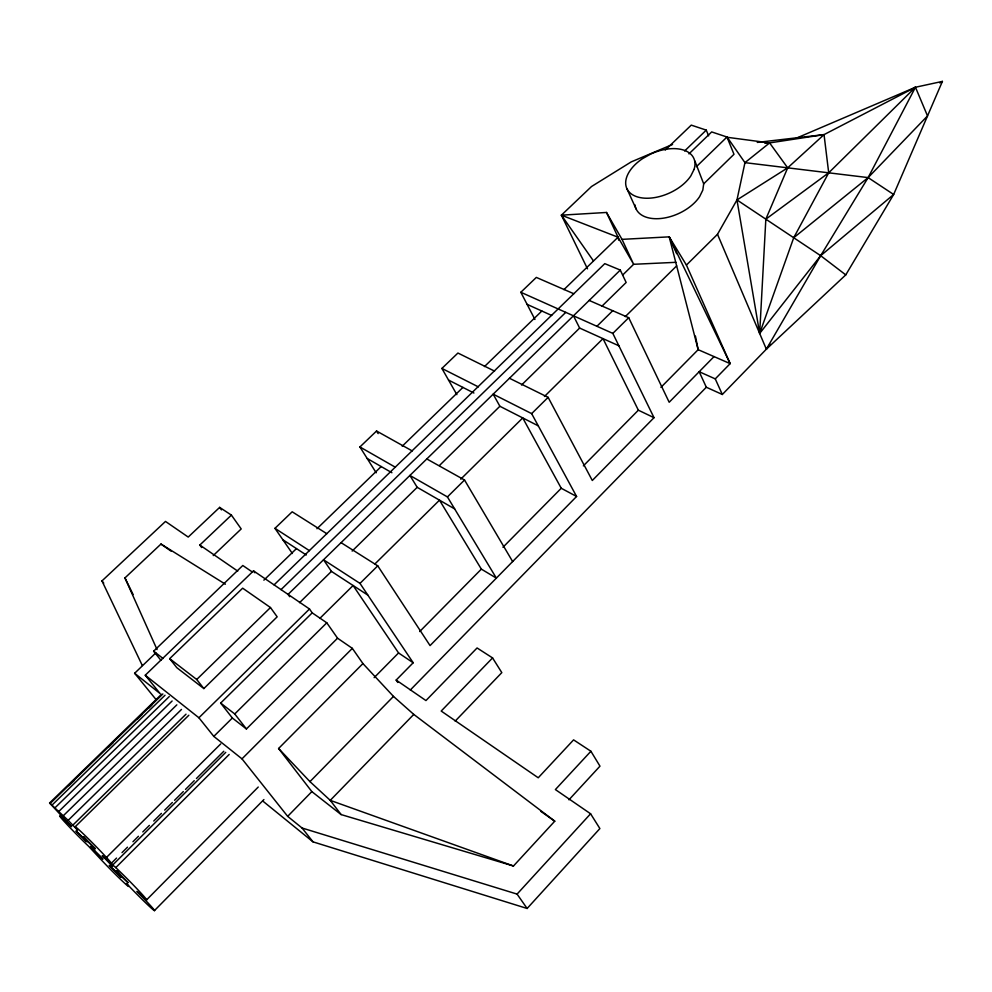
<?xml version="1.0" encoding="UTF-8"?>
<svg xmlns="http://www.w3.org/2000/svg" width="992" height="992" viewBox="0 0 992 992"><rect width="100%" height="100%" fill="white"/><g stroke="black" fill="none" stroke-linecap="round" stroke-linejoin="round"><path stroke-width="1.49" d="M793.724 237.733L828.704 172.819L824.042 134.627L769.606 142.91L744.955 162.651L736.969 199.938L759.661 333.448L793.724 237.733L868.124 177.605L927.52 115.928L915.467 87.246L824.042 134.627L787.685 167.846L765.836 219.17L759.661 333.448L820.669 255.688L868.124 177.605L915.467 87.246L942.4 81.406L893.656 194.494L845.767 274.883L766.357 349.184L722.325 394.481L706.316 387.24L699.186 371.715L715.257 378.882L722.325 394.481M694.946 161.126L703.688 183.842L702.82 190.092L699.633 196.614A36.431 21.725 -24.1 0 1 662.197 218.339A36.431 21.725 -24.1 0 1 634.979 204.91M717.501 234.298L736.969 199.938L787.685 167.846L769.606 142.91L727.272 137.305L744.955 162.651L868.124 177.605L893.656 194.494L820.669 255.688L766.357 349.184L717.501 234.298L686.427 265.062L730.162 363.63L715.257 378.882M766.357 349.184L770.164 344.298M262.892 801.127L313.026 841.861L527.124 908.474L599.887 828.568L590.587 813.775L555.384 789.57L590.91 751.254L573.587 739.871L538.234 777.778L441.204 711.053L492.565 657.919L477.078 647.962L425.952 700.563L396.168 680.078L413.18 662.768L359.997 583.395L323.528 559.773L331.44 571.392L367.846 595.126M362.923 663.574L278.591 748.489L311.848 791.616L341.124 814.581L513.472 866.004L554.764 821.178L413.776 714.414L393.477 696.409L362.923 663.574L352.346 648.359L337.553 638.203L326.79 622.802L312.207 612.858L309.492 608.989L253.506 570.859L145.266 675.217L198.908 717.774L213.801 736.386L241.986 758.855L287.668 816.354L302.064 828.01L517.08 894.102L590.587 813.775M568.937 799.812L599.974 766.159L590.91 751.254M455.179 721.122L501.816 672.626L492.565 657.919M413.776 714.414L330.249 800.358L341.124 814.581M410.316 690.01L706.316 387.24M287.668 816.354L311.848 791.616M513.472 866.004L330.249 800.358L309.963 781.634L393.477 696.409M538.284 425.853L499.881 406.261L493.173 394.171L531.65 413.627L576.588 496.471L430.057 645.594L377.741 565.837L341.074 542.661M573.798 293.731L536.325 277.413L520.837 292.28L612.833 333.399L654.013 417.682L592.298 480.488L548.13 397.346L509.466 378.262M714.042 356.599L669.178 402.256L628.717 317.688L589.186 300.44M374.133 677.66L398.561 652.947L353.102 585.516L319.784 618.438M419.69 631.557L481.356 569.123L439.493 500.166L375.013 563.865M502.969 547.262L561.249 488.262L522.734 417.93L460.734 479.173M583.358 465.88L638.364 410.192L654.013 417.682M660.92 387.364L698.157 349.668L695.417 336.077M154.454 910.594L263.909 799.552M146.593 899.868L258.242 787.04M241.986 758.855L352.346 648.359M161.597 694.214L49.6 802.999L71.61 826.708L62.521 818.065A25.048 0.967 45.4 0 0 64.096 821.326L67.543 825.046A25.048 0.967 45.4 0 0 88.722 846.387L98.555 856.952A24.936 0.955 45.4 0 0 121.483 880.264A24.936 0.955 45.4 0 0 126.443 883.525L127.323 884.343A25.346 0.992 45.3 0 0 153.723 910.197A25.346 0.992 45.3 0 0 137.206 891.721L136.983 891.399A25.904 1.029 45.4 0 0 143.121 895.441A25.904 1.029 45.4 0 0 115.754 867.628L111.079 863.524L116.548 858.08M122.016 852.624L127.497 847.18M132.965 841.724L138.434 836.281M142.811 831.916L149.383 825.381M153.76 821.016L161.423 813.39M164.697 810.117L172.36 802.491M174.555 800.308L183.309 791.591M185.492 789.421L194.246 780.692M196.441 778.522L223.795 751.266M312.207 612.858L220.658 703.068L232.351 718.01L246.425 728.959L337.553 638.203M112.778 864.925L225.73 752.358M115.754 867.628L229.177 754.466M106.454 857.46L220.708 743.926M359.997 583.395L377.741 565.837M454.658 508.908L417.198 487.32L409.919 475.453L447.429 496.918L464.529 480.004L512.641 561.559M531.65 413.627L548.13 397.346M612.833 333.399L628.717 317.688M220.658 703.068L234.744 713.967L326.79 622.802M213.801 736.386L232.351 718.01M544.447 396.478L603.012 338.619L638.364 410.192M625.282 316.622L676.656 265.868M198.908 717.774L309.492 608.989M596.911 326.281L612.734 310.719M49.6 802.999L68.138 820.359L181.486 709.441M203.844 688.584L277.165 616.826L270.469 607.538L242.656 588.182L169.682 658.651L176.824 667.69L203.844 688.584L196.714 679.495L169.682 658.651M299.522 602.677L331.44 571.392M352.148 551.081L417.198 487.32M439.468 465.484L499.881 406.261M521.544 385.032L579.638 328.067L618.896 345.799M601.871 306.268L626.15 282.472L620.285 270.072L604.773 263.649L274.077 584.871M111.079 863.524L111.674 863.796A26.015 1.042 45.4 0 0 88.722 839.133A26.015 1.042 45.4 0 0 77.624 830.106L72.813 825.158L186.012 714.178M75.107 826.82L188.827 715.244M703.688 183.842L733.981 154.293L726.987 137.02L711.686 131.924L688.944 153.872M196.714 679.495L270.469 607.538M620.285 270.072L288.064 594.394L289.701 596.7M63.414 815.622L176.836 704.853M622.74 274.958L633.64 264.294L675.924 262.322M52.204 804.921L165.032 695.231M55.168 807.624L169.285 696.545M281.046 589.608L565.775 312.344M58.987 811.27L172.112 700.997M696.421 166.644L726.987 137.02M50.307 803.346L162.874 693.978M68.907 785.627L74.437 780.258M108.711 746.964L113.138 742.661M137.454 719.026L141.881 714.736M148.515 708.288L151.826 705.064M263.86 580.159L296.459 548.601M316.969 528.736L381.188 466.562M402.194 446.226L462.929 387.413M484.456 366.581L541.843 311.017M563.927 289.627L618.053 237.212L606.496 212.462L561.41 215.165L587.5 268.832M684.629 150.97L706.267 130.126L708.623 135.842M292.38 553.499L274.958 528.339L292.181 511.798L326.852 533.721M376.179 472.8L359.922 446.958L376.551 431.012L412.238 450.938M456.866 394.655L441.899 368.429L457.932 353.04L494.562 371.107M160.853 660.25L153.636 651.186L242.804 565.502L252.576 572.173M156.128 699.658L134.639 673.27L155.806 652.91M665.285 150.04L691.263 125.128L706.267 130.126M213.255 555.57L241.205 528.934L231.409 515.108L219.654 507.383L188.22 537.069L165.49 521.432L101.965 580.915L142.302 665.483M593.377 260.797L561.41 215.165L591.517 186.521L631.247 161.882L672.551 144.448M201.661 547.547L199.826 545.054L231.409 515.108M157.058 649.562L124.942 577.927L160.977 544.05L225.37 584.201M765.836 219.17L828.704 172.819L915.467 87.246L796.216 138.223M912.9 88.933L915.467 87.246L912.851 88.871M939.771 82.919L942.4 81.406M821.091 135.482L824.042 134.627L757.268 142.414M765.03 143.245L769.606 142.91L765.03 142.798M606.496 212.462L622.021 239.357L669.203 236.852L686.427 265.062M561.41 215.165L618.053 237.212L633.64 264.294L622.021 239.357M527.112 304.37L551.688 315.456M441.899 368.429L478.342 386.868M448.545 380.072L473.928 393.03M561.249 488.262L576.588 496.471M426.808 458.949L464.529 480.004M359.922 446.958L395.424 467.269M367.176 458.478L391.914 472.738M481.356 569.123L496.36 578.125L447.429 496.918M274.958 528.339L309.405 550.659M282.844 539.735L306.255 554.987M736.969 199.938L820.669 255.688L845.767 274.883M398.561 652.947L413.18 662.768M199.826 545.054L237.733 571.119M160.977 544.05L171.095 551.168M540.913 811.431L554.764 821.178M153.636 651.186L163.06 658.49M134.639 673.27L160.171 693.631L145.266 675.217M68.138 820.359L72.813 825.158M278.591 748.489L309.963 781.634M101.965 580.915L103.738 583.147M302.064 828.01L313.026 841.861M234.744 713.967L246.425 728.959M253.506 570.859L254.87 572.768M219.654 507.383L221.439 509.888M517.08 894.102L527.124 908.474M396.168 680.078L397.804 682.471M376.551 431.012L378.15 433.616M520.837 292.28L534.948 319.474M573.463 315.778L579.638 328.067M124.942 577.927L133.126 594.53M669.203 236.852L730.162 363.63L698.157 349.668L669.203 236.852L676.705 253.692M626.907 188.691L636.145 209.027M618.053 237.212L618.723 240.225M118.866 874.386L120.999 877.449L109.207 865.384L118.866 874.386M694.065 169.409L690.816 175.944A36.729 21.626 -24.2 0 1 636.393 196.577A36.729 21.626 -24.2 0 1 642.456 158.695L650.64 154.082A36.729 21.626 -24.2 0 1 694.065 169.409M102.399 855.687L112.468 866.078L102.399 855.687M102.784 858.998L94.773 851.57A25.048 0.967 45.4 0 0 90.557 846.3L102.784 858.998M83.725 838.178L75.962 830.986L86.49 841.737L83.725 838.178M88.065 841.848L83.489 836.665L95.418 848.83L88.065 841.848M121.396 876.444L120.119 875.291A25.47 0.992 45.4 0 0 116.647 870.74L128.129 882.731L121.396 876.444"/></g></svg>
